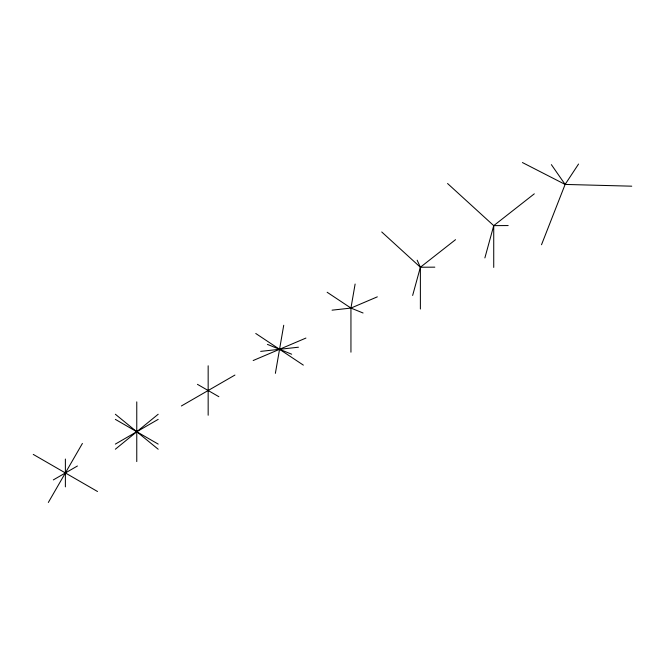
<?xml version="1.0" encoding="UTF-8"?>
<svg xmlns="http://www.w3.org/2000/svg" width="665" height="665" viewBox="0 0 665 665"><rect width="100%" height="100%" fill="white"/><g stroke="black" fill="none" stroke-linecap="round" stroke-linejoin="round"><path stroke-width="1" d="M275.376 373.348L283.731 325.252M355.118 284.03L350.945 308.078L350.945 352.184M412.641 295.451L420.38 267.247L455.533 239.674M484.876 257.92L493.729 225.643L534.303 193.823M541.51 244.737L565.117 184.429L578.55 164.039M48.337 502.457L82.41 443.439M115.353 449.224L158.187 414.245M53.333 479.906L77.423 465.999M115.353 444.095L158.187 419.366M181.387 405.974L234.928 375.06M377.321 296.848L350.945 308.078L332.059 310.164M253.174 360.53L305.925 338.069M260.672 351.378L298.435 347.213M447.553 183.507L493.729 225.643L508.176 225.551M434.827 267.155L420.38 267.247L381.735 231.969M522.416 162.543L565.117 184.429L631.75 186.183M363.065 312.999L350.945 308.078L327.147 292.259M267.43 344.379L291.677 354.212M197.455 384.337L218.868 396.697M115.353 419.366L158.187 444.095M33.25 454.403L97.506 491.502M255.759 333.481L303.348 365.118M115.353 414.245L158.187 449.224M551.368 164.637L565.117 184.429M417.163 260.198L420.38 267.247L420.38 309.017M493.729 225.643L493.729 267.421M208.162 365.783L208.162 415.243M136.766 401.876L136.766 461.585M65.378 459.041L65.378 486.863"/></g></svg>
